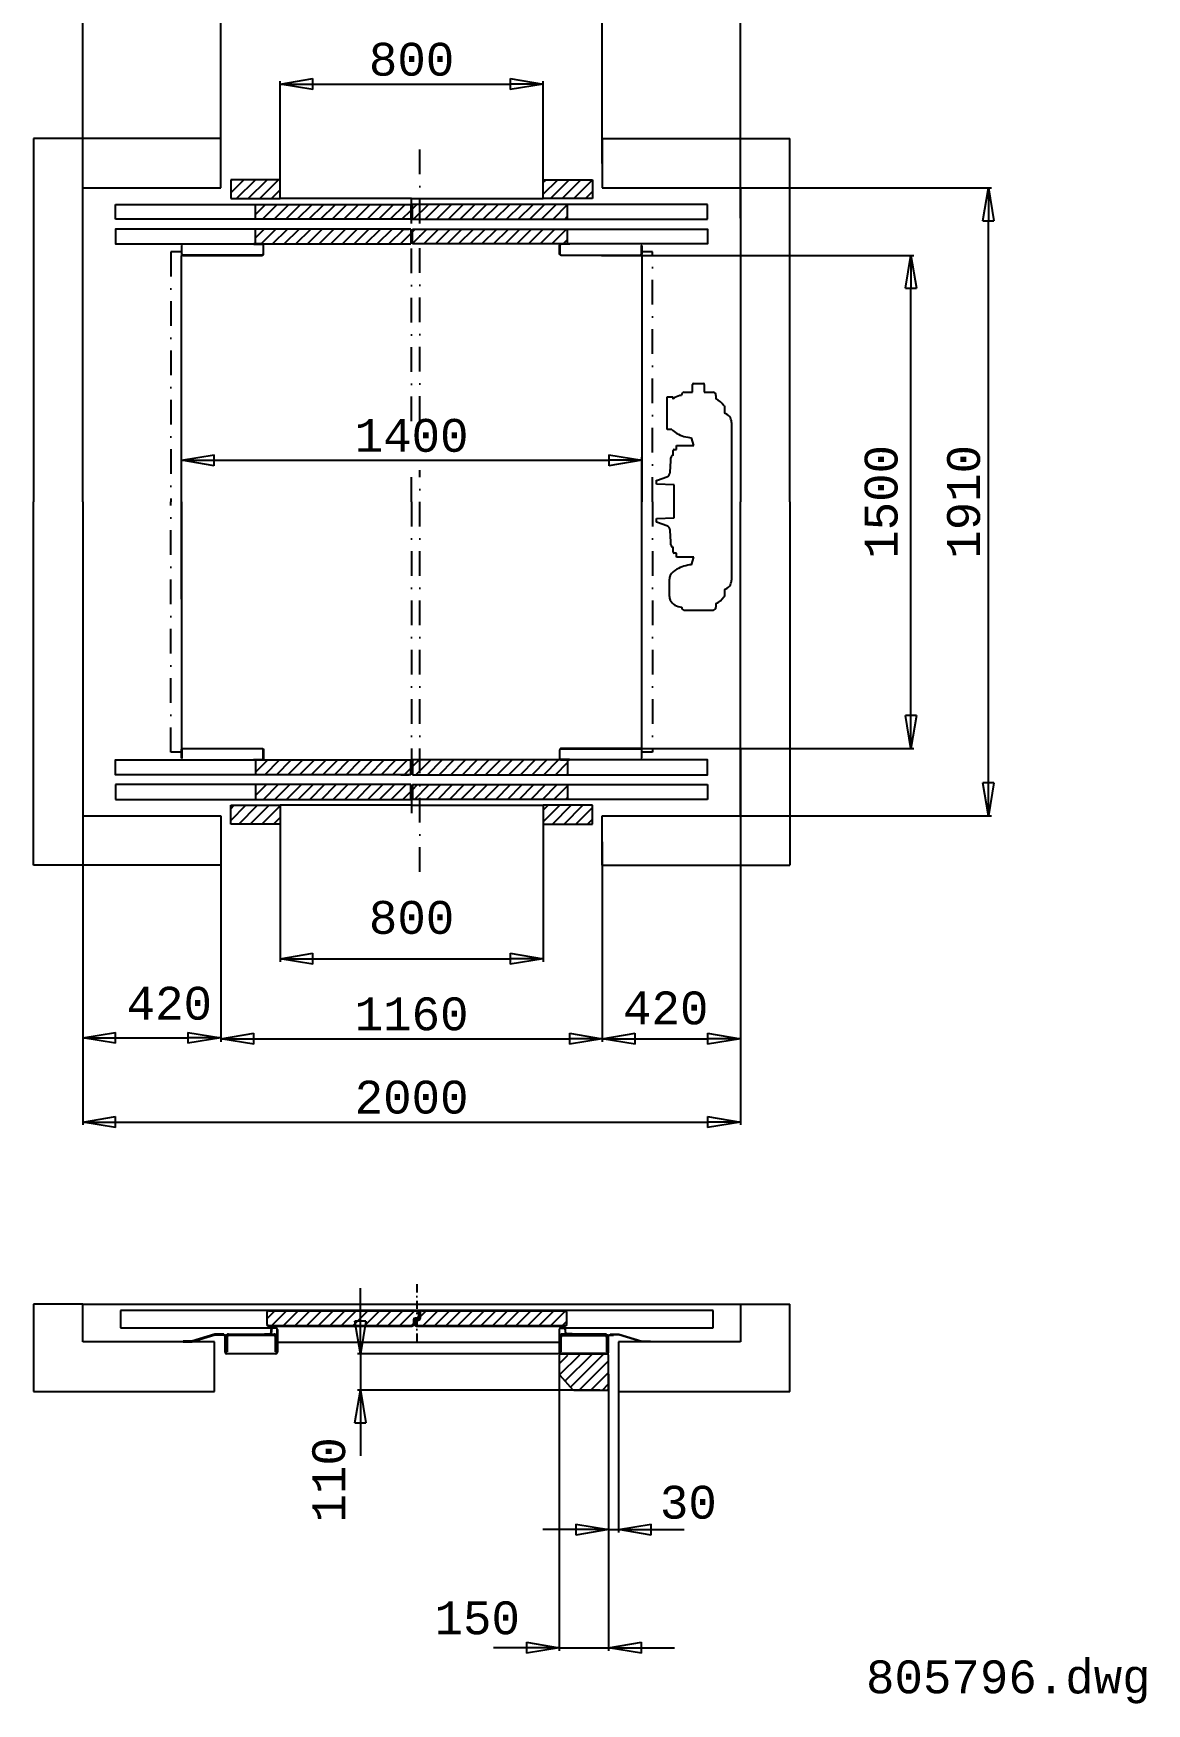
# Model space of a CAD drawing. Extents: x 29716 to 54257, y -8238 to 9896.
# Drawn here: x 33984 to 37369, y -7913 to -2832 of the extents above; entities that cross this region are included whole.
import ezdxf

# ---------------------------------------------------------------- set-up
doc = ezdxf.new("R2010")
doc.units = 0
doc.header["$LTSCALE"] = 50
doc.header["$MEASUREMENT"] = 0
doc.linetypes.add('DASHDOT', pattern=[1, 0.5, -0.25, 0, -0.25])
doc.layers.get('0').update_dxf_attribs({"linetype": 'CONTINUOUS'})
doc.layers.get('Defpoints').update_dxf_attribs({"linetype": 'CONTINUOUS'})
for name, color, linetype in [('CONT_35', 250, 'CONTINUOUS'), ('CONT_70', 5, 'CONTINUOUS'), ('DASHD_35', 40, 'DASHDOT'), ('DIM', 7, 'CONTINUOUS'), ('HATCH_35', 6, 'CONTINUOUS'), ('TEXT_50', 7, 'CONTINUOUS')]:
    doc.layers.add(name, color=color, linetype=linetype)
doc.styles.get("Standard").update_dxf_attribs({"font": 'monotxt'})
doc.dimstyles.get("Standard").update_dxf_attribs({"dimscale": 50, "dimtxt": 2, "dimasz": 2, "dimexe": 0.18, "dimexo": 0, "dimgap": 0.5, "dimtad": 1, "dimdec": 0, "dimrnd": 1, "dimzin": 0, "dimdsep": 46, "dimtxsty": 'Standard', "dimblk": 'CLOSED', "dimcen": 0.09, "dimadec": 0, "dimazin": 0, "dimtfac": 1, "dimtdec": 0, "dimtmove": 2, "dimatfit": 0, "dimldrblk": 'CLOSED', "dimfxl": 1, "dimtolj": 1, "dimtzin": 0, "dimarcsym": 0})
pattern_1 = [(45, (27349.603, -85115.429), (-17.6776695, 17.6776695), [])]

# ---------------------------------------------------------------- blocks, each defined once
blk = doc.blocks.new('_Closed')
at = {"color": 0, "linetype": 'Continuous', "lineweight": -2}
for p, q in [((-1, 0.167), (0, 0)), ((-1, 0.167), (-1, -0.167)), ((0, 0), (-1, -0.167)), ((0, 0), (-1, 0))]:
    blk.add_line(p, q, dxfattribs=at)
blk = doc.blocks.new('*D178')
at = {"layer": 'Defpoints', "color": 0, "transparency": 16777216}
for p in [(35582.7, -6892.8), (35732.7, -6911.9), (35732.7, -7743.3)]:
    blk.add_point(p, dxfattribs=at)
at = {"layer": 'DIM', "color": 0, "lineweight": -2, "transparency": 16777216}
for p, q in [((35582.7, -6892.8), (35582.7, -7752.3)), ((35732.7, -6911.9), (35732.7, -7752.3)), ((35482.7, -7743.3), (35382.7, -7743.3)), ((35582.7, -7743.3), (35732.7, -7743.3)), ((35832.7, -7743.3), (35932.7, -7743.3))]:
    blk.add_line(p, q, dxfattribs=at)
at = {"layer": 'DIM', "color": 0, "lineweight": -2, "transparency": 16777216, "xscale": 100, "yscale": 100, "zscale": 100}
blk.add_blockref('_Closed', (35582.7, -7743.3), dxfattribs=at)
at = {"layer": 'DIM', "color": 0, "lineweight": -2, "transparency": 16777216, "xscale": 100, "yscale": 100, "zscale": 100, "rotation": 180}
blk.add_blockref('_Closed', (35732.7, -7743.3), dxfattribs=at)
at = {"layer": 'DIM', "color": 0, "transparency": 16777216, "insert": (35333.3, -7653.1), "char_height": 100, "attachment_point": 5}
blk.add_mtext('\\A1;150', dxfattribs=at)
blk = doc.blocks.new('*D187')
at = {"layer": 'Defpoints', "color": 0, "transparency": 16777216}
for p in [(35664.5, -6849.6), (34978.1, -6959.6), (35705.7, -6959.6)]:
    blk.add_point(p, dxfattribs=at)
at = {"layer": 'DIM', "color": 0, "lineweight": -2, "transparency": 16777216}
for p, q in [((34978.1, -6749.6), (34978.1, -6649.6)), ((35664.5, -6849.6), (34969.1, -6849.6)), ((34978.1, -6849.6), (34978.1, -6959.6)), ((35705.7, -6959.6), (34969.1, -6959.6)), ((34978.1, -7059.6), (34978.1, -7159.6))]:
    blk.add_line(p, q, dxfattribs=at)
at = {"layer": 'DIM', "color": 0, "lineweight": -2, "transparency": 16777216, "xscale": 100, "yscale": 100, "zscale": 100}
for p, rotation in [((34978.1, -6849.6), 270), ((34978.1, -6959.6), 90)]:
    blk.add_blockref('_Closed', p, dxfattribs=dict(at, rotation=rotation))
at = {"layer": 'DIM', "color": 0, "transparency": 16777216, "insert": (34882.4, -7232.6), "char_height": 100, "attachment_point": 5, "rotation": 90}
blk.add_mtext('\\A1;110', dxfattribs=at)
blk = doc.blocks.new('*D179')
at = {"layer": 'Defpoints', "color": 0, "transparency": 16777216}
for p in [(35833.6, -4130.8), (34433.6, -4552.9), (35833.6, -4526.8)]:
    blk.add_point(p, dxfattribs=at)
at = {"layer": 'DIM', "color": 0, "lineweight": -2, "transparency": 16777216}
for p, q in [((34433.6, -4552.9), (34433.6, -4121.8)), ((34533.6, -4130.8), (35733.6, -4130.8)), ((35833.6, -4526.8), (35833.6, -4121.8))]:
    blk.add_line(p, q, dxfattribs=at)
at = {"layer": 'DIM', "color": 0, "lineweight": -2, "transparency": 16777216, "xscale": 100, "yscale": 100, "zscale": 100, "rotation": 180}
blk.add_blockref('_Closed', (34433.6, -4130.8), dxfattribs=at)
at = {"layer": 'DIM', "color": 0, "lineweight": -2, "transparency": 16777216, "xscale": 100, "yscale": 100, "zscale": 100}
blk.add_blockref('_Closed', (35833.6, -4130.8), dxfattribs=at)
at = {"layer": 'DIM', "color": 0, "transparency": 16777216, "insert": (35133.6, -4055.8), "char_height": 100, "attachment_point": 5}
blk.add_mtext('\\A1;1400', dxfattribs=at)
blk = doc.blocks.new('*D180')
at = {"layer": 'Defpoints', "color": 0, "transparency": 16777216}
for p in [(34133.6, -4944), (36133.6, -5010), (36133.6, -6144)]:
    blk.add_point(p, dxfattribs=at)
at = {"layer": 'DIM', "color": 0, "lineweight": -2, "transparency": 16777216}
for p, q in [((34133.6, -4944), (34133.6, -6153)), ((36133.6, -5010), (36133.6, -6153)), ((34233.6, -6144), (36033.6, -6144))]:
    blk.add_line(p, q, dxfattribs=at)
at = {"layer": 'DIM', "color": 0, "lineweight": -2, "transparency": 16777216, "xscale": 100, "yscale": 100, "zscale": 100, "rotation": 180}
blk.add_blockref('_Closed', (34133.6, -6144), dxfattribs=at)
at = {"layer": 'DIM', "color": 0, "lineweight": -2, "transparency": 16777216, "xscale": 100, "yscale": 100, "zscale": 100}
blk.add_blockref('_Closed', (36133.6, -6144), dxfattribs=at)
at = {"layer": 'DIM', "color": 0, "transparency": 16777216, "insert": (35133.6, -6069), "char_height": 100, "attachment_point": 5}
blk.add_mtext('\\A1;2000', dxfattribs=at)
blk = doc.blocks.new('*D181')
at = {"layer": 'Defpoints', "color": 0, "transparency": 16777216}
for p in [(34553.6, -5301.2), (35713.6, -5291.2), (35713.6, -5890.6)]:
    blk.add_point(p, dxfattribs=at)
at = {"layer": 'DIM', "color": 0, "lineweight": -2, "transparency": 16777216}
for p, q in [((34553.6, -5301.2), (34553.6, -5899.6)), ((35713.6, -5291.2), (35713.6, -5899.6)), ((34653.6, -5890.6), (35613.6, -5890.6))]:
    blk.add_line(p, q, dxfattribs=at)
at = {"layer": 'DIM', "color": 0, "lineweight": -2, "transparency": 16777216, "xscale": 100, "yscale": 100, "zscale": 100, "rotation": 180}
blk.add_blockref('_Closed', (34553.6, -5890.6), dxfattribs=at)
at = {"layer": 'DIM', "color": 0, "lineweight": -2, "transparency": 16777216, "xscale": 100, "yscale": 100, "zscale": 100}
blk.add_blockref('_Closed', (35713.6, -5890.6), dxfattribs=at)
at = {"layer": 'DIM', "color": 0, "transparency": 16777216, "insert": (35133.6, -5815.6), "char_height": 100, "attachment_point": 5}
blk.add_mtext('\\A1;1160', dxfattribs=at)
blk = doc.blocks.new('*D182')
at = {"layer": 'Defpoints', "color": 0, "transparency": 16777216}
for p in [(34733.6, -5215.4), (35533.6, -5224.1), (35533.6, -5647.3)]:
    blk.add_point(p, dxfattribs=at)
at = {"layer": 'DIM', "color": 0, "lineweight": -2, "transparency": 16777216}
for p, q in [((34733.6, -5215.4), (34733.6, -5656.3)), ((35533.6, -5224.1), (35533.6, -5656.3)), ((34833.6, -5647.3), (35433.6, -5647.3))]:
    blk.add_line(p, q, dxfattribs=at)
at = {"layer": 'DIM', "color": 0, "lineweight": -2, "transparency": 16777216, "xscale": 100, "yscale": 100, "zscale": 100, "rotation": 180}
blk.add_blockref('_Closed', (34733.6, -5647.3), dxfattribs=at)
at = {"layer": 'DIM', "color": 0, "lineweight": -2, "transparency": 16777216, "xscale": 100, "yscale": 100, "zscale": 100}
blk.add_blockref('_Closed', (35533.6, -5647.3), dxfattribs=at)
at = {"layer": 'DIM', "color": 0, "transparency": 16777216, "insert": (35133.6, -5522.3), "char_height": 100, "attachment_point": 5}
blk.add_mtext('\\A1;800', dxfattribs=at)
blk = doc.blocks.new('*D183')
at = {"layer": 'Defpoints', "color": 0, "transparency": 16777216}
for p in [(36133.6, -2505), (36133.6, -3389.4), (34133.6, -3464.1)]:
    blk.add_point(p, dxfattribs=at)
at = {"layer": 'DIM', "color": 0, "lineweight": -2, "transparency": 16777216}
for p, q in [((34133.6, -3464.1), (34133.6, -2496)), ((34233.6, -2505), (36033.6, -2505)), ((36133.6, -3389.4), (36133.6, -2496))]:
    blk.add_line(p, q, dxfattribs=at)
at = {"layer": 'DIM', "color": 0, "lineweight": -2, "transparency": 16777216, "xscale": 100, "yscale": 100, "zscale": 100, "rotation": 180}
blk.add_blockref('_Closed', (34133.6, -2505), dxfattribs=at)
at = {"layer": 'DIM', "color": 0, "lineweight": -2, "transparency": 16777216, "xscale": 100, "yscale": 100, "zscale": 100}
blk.add_blockref('_Closed', (36133.6, -2505), dxfattribs=at)
at = {"layer": 'DIM', "color": 0, "transparency": 16777216, "insert": (35133.6, -2430), "char_height": 100, "attachment_point": 5}
blk.add_mtext('\\A1;2000', dxfattribs=at)
blk = doc.blocks.new('*D184')
at = {"layer": 'Defpoints', "color": 0, "transparency": 16777216}
for p in [(35713.6, -2743.2), (34553.6, -3219.9), (35713.6, -3218)]:
    blk.add_point(p, dxfattribs=at)
at = {"layer": 'DIM', "color": 0, "lineweight": -2, "transparency": 16777216}
for p, q in [((34553.6, -3219.9), (34553.6, -2734.2)), ((34653.6, -2743.2), (35613.6, -2743.2)), ((35713.6, -3218), (35713.6, -2734.2))]:
    blk.add_line(p, q, dxfattribs=at)
at = {"layer": 'DIM', "color": 0, "lineweight": -2, "transparency": 16777216, "xscale": 100, "yscale": 100, "zscale": 100, "rotation": 180}
blk.add_blockref('_Closed', (34553.6, -2743.2), dxfattribs=at)
at = {"layer": 'DIM', "color": 0, "lineweight": -2, "transparency": 16777216, "xscale": 100, "yscale": 100, "zscale": 100}
blk.add_blockref('_Closed', (35713.6, -2743.2), dxfattribs=at)
at = {"layer": 'DIM', "color": 0, "transparency": 16777216, "insert": (35133.6, -2668.2), "char_height": 100, "attachment_point": 5}
blk.add_mtext('\\A1;1160', dxfattribs=at)
blk = doc.blocks.new('*D185')
at = {"layer": 'Defpoints', "color": 0, "transparency": 16777216}
for p in [(35533.6, -2986.5), (34733.6, -3299.9), (35533.6, -3303.8)]:
    blk.add_point(p, dxfattribs=at)
at = {"layer": 'DIM', "color": 0, "lineweight": -2, "transparency": 16777216}
for p, q in [((34733.6, -3299.9), (34733.6, -2977.5)), ((34833.6, -2986.5), (35433.6, -2986.5)), ((35533.6, -3303.8), (35533.6, -2977.5))]:
    blk.add_line(p, q, dxfattribs=at)
at = {"layer": 'DIM', "color": 0, "lineweight": -2, "transparency": 16777216, "xscale": 100, "yscale": 100, "zscale": 100, "rotation": 180}
blk.add_blockref('_Closed', (34733.6, -2986.5), dxfattribs=at)
at = {"layer": 'DIM', "color": 0, "lineweight": -2, "transparency": 16777216, "xscale": 100, "yscale": 100, "zscale": 100}
blk.add_blockref('_Closed', (35533.6, -2986.5), dxfattribs=at)
at = {"layer": 'DIM', "color": 0, "transparency": 16777216, "insert": (35133.6, -2911.5), "char_height": 100, "attachment_point": 5}
blk.add_mtext('\\A1;800', dxfattribs=at)
blk = doc.blocks.new('*D172')
at = {"layer": 'Defpoints', "color": 0, "transparency": 16777216}
for p in [(34553.6, -2743.2), (34553.6, -3187.6), (34133.6, -3450.4)]:
    blk.add_point(p, dxfattribs=at)
at = {"layer": 'DIM', "color": 0, "lineweight": -2, "transparency": 16777216}
for p, q in [((34133.6, -3450.4), (34133.6, -2734.2)), ((34233.6, -2743.2), (34453.6, -2743.2)), ((34553.6, -3187.6), (34553.6, -2734.2))]:
    blk.add_line(p, q, dxfattribs=at)
at = {"layer": 'DIM', "color": 0, "lineweight": -2, "transparency": 16777216, "xscale": 100, "yscale": 100, "zscale": 100, "rotation": 180}
blk.add_blockref('_Closed', (34133.6, -2743.2), dxfattribs=at)
at = {"layer": 'DIM', "color": 0, "lineweight": -2, "transparency": 16777216, "xscale": 100, "yscale": 100, "zscale": 100}
blk.add_blockref('_Closed', (34553.6, -2743.2), dxfattribs=at)
at = {"layer": 'DIM', "color": 0, "transparency": 16777216, "insert": (34385, -2646.3), "char_height": 100, "attachment_point": 5}
blk.add_mtext('\\A1;420', dxfattribs=at)
blk = doc.blocks.new('*D173')
at = {"layer": 'Defpoints', "color": 0, "transparency": 16777216}
for p in [(34133.6, -5013.7), (34553.6, -5313.6), (34553.6, -5887.9)]:
    blk.add_point(p, dxfattribs=at)
at = {"layer": 'DIM', "color": 0, "lineweight": -2, "transparency": 16777216}
for p, q in [((34133.6, -5013.7), (34133.6, -5896.9)), ((34553.6, -5313.6), (34553.6, -5896.9)), ((34233.6, -5887.9), (34453.6, -5887.9))]:
    blk.add_line(p, q, dxfattribs=at)
at = {"layer": 'DIM', "color": 0, "lineweight": -2, "transparency": 16777216, "xscale": 100, "yscale": 100, "zscale": 100, "rotation": 180}
blk.add_blockref('_Closed', (34133.6, -5887.9), dxfattribs=at)
at = {"layer": 'DIM', "color": 0, "lineweight": -2, "transparency": 16777216, "xscale": 100, "yscale": 100, "zscale": 100}
blk.add_blockref('_Closed', (34553.6, -5887.9), dxfattribs=at)
at = {"layer": 'DIM', "color": 0, "transparency": 16777216, "insert": (34396.9, -5783.4), "char_height": 100, "attachment_point": 5}
blk.add_mtext('\\A1;420', dxfattribs=at)
blk = doc.blocks.new('*D174')
at = {"layer": 'Defpoints', "color": 0, "transparency": 16777216}
for p in [(35732.7, -6911.5), (35762.5, -6921), (35762.5, -7383.8)]:
    blk.add_point(p, dxfattribs=at)
at = {"layer": 'DIM', "color": 0, "lineweight": -2, "transparency": 16777216}
for p, q in [((35732.7, -6911.5), (35732.7, -7392.8)), ((35762.5, -6921), (35762.5, -7392.8)), ((35632.7, -7383.8), (35532.7, -7383.8)), ((35732.7, -7383.8), (35762.5, -7383.8)), ((35862.5, -7383.8), (35962.5, -7383.8))]:
    blk.add_line(p, q, dxfattribs=at)
at = {"layer": 'DIM', "color": 0, "lineweight": -2, "transparency": 16777216, "xscale": 100, "yscale": 100, "zscale": 100}
blk.add_blockref('_Closed', (35732.7, -7383.8), dxfattribs=at)
at = {"layer": 'DIM', "color": 0, "lineweight": -2, "transparency": 16777216, "xscale": 100, "yscale": 100, "zscale": 100, "rotation": 180}
blk.add_blockref('_Closed', (35762.5, -7383.8), dxfattribs=at)
at = {"layer": 'DIM', "color": 0, "transparency": 16777216, "insert": (35975.2, -7301.4), "char_height": 100, "attachment_point": 5}
blk.add_mtext('\\A1;30', dxfattribs=at)
blk = doc.blocks.new('*D175')
at = {"layer": 'Defpoints', "color": 0, "transparency": 16777216}
for p in [(36048.5, -3302.4), (36887.9, -3302.4), (36013.8, -5212.4)]:
    blk.add_point(p, dxfattribs=at)
at = {"layer": 'DIM', "color": 0, "lineweight": -2, "transparency": 16777216}
for p, q in [((36048.5, -3302.4), (36896.9, -3302.4)), ((36887.9, -5112.4), (36887.9, -3402.4)), ((36013.8, -5212.4), (36896.9, -5212.4))]:
    blk.add_line(p, q, dxfattribs=at)
at = {"layer": 'DIM', "color": 0, "lineweight": -2, "transparency": 16777216, "xscale": 100, "yscale": 100, "zscale": 100}
for p, rotation in [((36887.9, -3302.4), 90), ((36887.9, -5212.4), 270)]:
    blk.add_blockref('_Closed', p, dxfattribs=dict(at, rotation=rotation))
at = {"layer": 'DIM', "color": 0, "transparency": 16777216, "insert": (36812.9, -4257.4), "char_height": 100, "attachment_point": 5, "rotation": 90}
blk.add_mtext('\\A1;1910', dxfattribs=at)
blk = doc.blocks.new('*D176')
at = {"layer": 'Defpoints', "color": 0, "transparency": 16777216}
for p in [(35710.6, -3507.4), (36652.1, -3507.4), (35734.1, -5007.4)]:
    blk.add_point(p, dxfattribs=at)
at = {"layer": 'DIM', "color": 0, "lineweight": -2, "transparency": 16777216}
for p, q in [((35710.6, -3507.4), (36661.1, -3507.4)), ((36652.1, -4907.4), (36652.1, -3607.4)), ((35734.1, -5007.4), (36661.1, -5007.4))]:
    blk.add_line(p, q, dxfattribs=at)
at = {"layer": 'DIM', "color": 0, "lineweight": -2, "transparency": 16777216, "xscale": 100, "yscale": 100, "zscale": 100}
for p, rotation in [((36652.1, -3507.4), 90), ((36652.1, -5007.4), 270)]:
    blk.add_blockref('_Closed', p, dxfattribs=dict(at, rotation=rotation))
at = {"layer": 'DIM', "color": 0, "transparency": 16777216, "insert": (36562.1, -4257.4), "char_height": 100, "attachment_point": 5, "rotation": 90}
blk.add_mtext('\\A1;1500', dxfattribs=at)
blk = doc.blocks.new('*D177')
at = {"layer": 'Defpoints', "color": 0, "transparency": 16777216}
for p in [(36133.6, -5073.4), (35713.6, -5326.3), (36133.6, -5890.9)]:
    blk.add_point(p, dxfattribs=at)
at = {"layer": 'DIM', "color": 0, "lineweight": -2, "transparency": 16777216}
for p, q in [((36133.6, -5073.4), (36133.6, -5899.9)), ((35713.6, -5326.3), (35713.6, -5899.9)), ((35813.6, -5890.9), (36033.6, -5890.9))]:
    blk.add_line(p, q, dxfattribs=at)
at = {"layer": 'DIM', "color": 0, "lineweight": -2, "transparency": 16777216, "xscale": 100, "yscale": 100, "zscale": 100, "rotation": 180}
blk.add_blockref('_Closed', (35713.6, -5890.9), dxfattribs=at)
at = {"layer": 'DIM', "color": 0, "lineweight": -2, "transparency": 16777216, "xscale": 100, "yscale": 100, "zscale": 100}
blk.add_blockref('_Closed', (36133.6, -5890.9), dxfattribs=at)
at = {"layer": 'DIM', "color": 0, "transparency": 16777216, "insert": (35906.4, -5797.6), "char_height": 100, "attachment_point": 5}
blk.add_mtext('\\A1;420', dxfattribs=at)
blk = doc.blocks.new('*D186')
at = {"layer": 'Defpoints', "color": 0, "transparency": 16777216}
for p in [(36133.6, -2740.3), (35713.6, -3227.8), (36133.6, -3394.3)]:
    blk.add_point(p, dxfattribs=at)
at = {"layer": 'DIM', "color": 0, "lineweight": -2, "transparency": 16777216}
for p, q in [((35713.6, -3227.8), (35713.6, -2731.3)), ((35813.6, -2740.3), (36033.6, -2740.3)), ((36133.6, -3394.3), (36133.6, -2731.3))]:
    blk.add_line(p, q, dxfattribs=at)
at = {"layer": 'DIM', "color": 0, "lineweight": -2, "transparency": 16777216, "xscale": 100, "yscale": 100, "zscale": 100, "rotation": 180}
blk.add_blockref('_Closed', (35713.6, -2740.3), dxfattribs=at)
at = {"layer": 'DIM', "color": 0, "lineweight": -2, "transparency": 16777216, "xscale": 100, "yscale": 100, "zscale": 100}
blk.add_blockref('_Closed', (36133.6, -2740.3), dxfattribs=at)
at = {"layer": 'DIM', "color": 0, "transparency": 16777216, "insert": (35906, -2657.5), "char_height": 100, "attachment_point": 5}
blk.add_mtext('\\A1;420', dxfattribs=at)

msp = doc.modelspace()

# ---------------------------------------------------------------- hatches: boundary and pattern name
at = {"layer": 'HATCH_35'}
h = msp.add_hatch(dxfattribs=at)
h.set_pattern_fill('ANSI31', color=256, scale=200, style=0)
h.set_pattern_definition(pattern_1)
h.paths.add_polyline_path([(34733.6, -3277.4), (34583.6, -3277.4), (34583.6, -3334.4), (34733.6, -3334.4)])
h.paths.add_polyline_path([(35131.1, -3352.4), (34659.1, -3352.4), (34659.1, -3397.4), (35131.1, -3397.4)])
h.paths.add_polyline_path([(35131.1, -3427.4), (34659.1, -3427.4), (34659.1, -3472.4), (34678.6, -3472.4), (35131.1, -3472.4)])
h = msp.add_hatch(dxfattribs=at)
h.set_pattern_fill('ANSI31', color=256, scale=200, style=0)
h.set_pattern_definition(pattern_1)
h.paths.add_polyline_path([(35136.1, -3397.4), (35158.6, -3397.4), (35158.6, -3352.4), (35136.1, -3352.4)])
h.paths.add_polyline_path([(35158.6, -3427.4), (35136.1, -3427.4), (35136.1, -3472.4), (35158.6, -3472.4)])
h.paths.add_polyline_path([(35158.6, -3427.4), (35158.6, -3472.4), (35608.1, -3472.4), (35608.1, -3427.4)])
h.paths.add_polyline_path([(35608.1, -3397.4), (35608.1, -3352.4), (35158.6, -3352.4), (35158.6, -3397.4)])
h.paths.add_polyline_path([(35683.6, -3334.4), (35683.6, -3277.4), (35533.6, -3277.4), (35533.6, -3334.4)])
h = msp.add_hatch(dxfattribs=at)
h.set_pattern_fill('ANSI31', color=256, scale=200, style=0)
h.set_pattern_definition(pattern_1)
h.paths.add_polyline_path([(34733.6, -5237.4), (34733.6, -5180.4), (34583.6, -5180.4), (34583.6, -5237.4)])
h.paths.add_polyline_path([(35131.1, -5162.4), (35131.1, -5117.4), (34659.1, -5117.4), (34659.1, -5162.4)])
h.paths.add_polyline_path([(35131.1, -5087.4), (35131.1, -5042.4), (34659.1, -5042.4), (34659.1, -5087.4)])
h = msp.add_hatch(dxfattribs=at)
h.set_pattern_fill('ANSI31', color=256, scale=200, style=0)
h.set_pattern_definition(pattern_1)
h.paths.add_polyline_path([(35158.6, -5042.4), (35136.1, -5042.4), (35136.1, -5087.4), (35158.6, -5087.4)])
h.paths.add_polyline_path([(35158.6, -5042.4), (35158.6, -5087.4), (35608.1, -5087.4), (35608.1, -5042.4), (35588.6, -5042.4)])
h.paths.add_polyline_path([(35158.6, -5117.4), (35136.1, -5117.4), (35136.1, -5162.4), (35158.6, -5162.4)])
h.paths.add_polyline_path([(35158.6, -5117.4), (35158.6, -5162.4), (35608.1, -5162.4), (35608.1, -5117.4)])
h.paths.add_polyline_path([(35533.6, -5180.4), (35533.6, -5237.4), (35683.6, -5237.4), (35683.6, -5180.4)])
h = msp.add_hatch(dxfattribs=at)
h.set_pattern_fill('ANSI31', color=256, scale=200, style=0)
h.set_pattern_definition(pattern_1)
edge = h.paths.add_edge_path()
edge.add_line((35134.7, -6763.7), (34699, -6763.7))
edge.add_arc((34699, -6759.5), 4.24, 180, 270, ccw=False)
edge.add_line((34694.7, -6759.5), (34694.7, -6722.4))
edge.add_arc((34699, -6722.4), 4.24, 90, 180, ccw=False)
edge.add_line((34699, -6718.1), (35150.6, -6718.1))
edge.add_arc((35150.6, -6722.4), 4.24, 0, 90, ccw=False)
edge.add_line((35154.9, -6722.4), (35154.9, -6736.1))
edge.add_arc((35150.6, -6736.1), 4.24, -90, 0, ccw=False)
edge.add_line((35150.6, -6740.4), (35144.3, -6740.4))
edge.add_arc((35144.3, -6745.7), 5.3, 90, 180)
edge.add_line((35139, -6745.7), (35139, -6759.5))
edge.add_arc((35134.7, -6759.5), 4.24, -90, 0, ccw=False)
h = msp.add_hatch(dxfattribs=at)
h.set_pattern_fill('ANSI31', color=256, scale=200, style=0)
h.set_pattern_definition(pattern_1)
edge = h.paths.add_edge_path()
edge.add_line((35600.2, -6763.7), (35148.5, -6763.7))
edge.add_arc((35148.5, -6759.5), 4.24, 180, 270, ccw=False)
edge.add_line((35144.3, -6759.5), (35144.3, -6751))
edge.add_arc((35148.5, -6751), 4.24, 90, 180, ccw=False)
edge.add_line((35148.5, -6746.7), (35154.5, -6746.7))
edge.add_arc((35154.5, -6741), 5.73, 270, 360)
edge.add_line((35160.2, -6741), (35160.2, -6722.4))
edge.add_arc((35164.4, -6722.4), 4.24, 90, 180, ccw=False)
edge.add_line((35164.4, -6718.1), (35600.2, -6718.1))
edge.add_arc((35600.2, -6722.4), 4.24, 0, 90, ccw=False)
edge.add_line((35604.4, -6722.4), (35604.4, -6759.5))
edge.add_arc((35600.2, -6759.5), 4.24, -90, 0, ccw=False)
h = msp.add_hatch(dxfattribs=at)
h.set_pattern_fill('ANSI31', color=256, scale=200, style=0)
h.set_pattern_definition(pattern_1)
edge = h.paths.add_edge_path()
edge.add_arc((35586.9, -6911.5), 4.24, 180, 225)
edge.add_line((35583.9, -6914.5), (35623.9, -6958.4))
edge.add_line((35626.9, -6959.6), (35728.5, -6959.6))
edge.add_arc((35728.5, -6955.4), 4.24, 270, 360)
edge.add_line((35732.7, -6955.4), (35732.7, -6853.8))
edge.add_arc((35728.5, -6853.8), 4.24, 0, 90)
edge.add_line((35588, -6849.6), (35728.5, -6849.6))
edge.add_line((35582.7, -6853.8), (35582.7, -6911.5))
edge.add_arc((35586.9, -6853.8), 4.24, 90, 180)
h.paths.add_polyline_path([(34807.4, -7390.9), (34807.4, -7074.3), (34957.4, -7074.3), (34957.4, -7390.9)], flags=9)

# ---------------------------------------------------------------- linework, layer by layer
at = {"layer": 'CONT_35', "ltscale": 3}
for p, q in [((34733.6, -3277.4), (34583.6, -3277.4)), ((34583.6, -3277.4), (34583.6, -3334.4)), ((34733.6, -3334.4), (34733.6, -3277.4)), ((35533.6, -3277.4), (35683.6, -3277.4)), ((35533.6, -3334.4), (35533.6, -3277.4)), ((35683.6, -3277.4), (35683.6, -3334.4)), ((34233.6, -3397.4), (34233.6, -3352.4)), ((34583.6, -3334.4), (34733.6, -3334.4)), ((34659.1, -3397.4), (34659.1, -3352.4)), ((35133.6, -3334.4), (34733.6, -3334.4)), ((35131.1, -3352.4), (35131.1, -3397.4)), ((35133.6, -3334.4), (35533.6, -3334.4)), ((35136.1, -3397.4), (35136.1, -3352.4)), ((35683.6, -3334.4), (35533.6, -3334.4)), ((35608.1, -3397.4), (35608.1, -3352.4)), ((36033.6, -3397.4), (36033.6, -3352.4)), ((34659.1, -3472.4), (34659.1, -3427.4)), ((35101.1, -3427.4), (35126.1, -3427.4)), ((35131.1, -3427.4), (35131.1, -3472.4)), ((35136.1, -3472.4), (35136.1, -3427.4)), ((35608.1, -3472.4), (35608.1, -3427.4)), ((34433.6, -4257.4), (34433.6, -3507.4)), ((35833.6, -3507.4), (35833.6, -4257.4)), ((35988.1, -3923.8), (35988.1, -3900.3)), ((35991.1, -3897.3), (36020.8, -3897.3)), ((36023.8, -3900.3), (36023.8, -3923.8)), ((35910.4, -4036.9), (35910.4, -3937.4)), ((35910.4, -3937.4), (35927.9, -3937.4)), ((35927.9, -3937.4), (35927.9, -3945.1)), ((35934, -3939.9), (35934, -3939.8)), ((35954.6, -3933.4), (35954.6, -3933.4)), ((35962.9, -3923.8), (35988.1, -3923.8)), ((36023.8, -3923.8), (36050.6, -3923.8)), ((36050.6, -3923.8), (36050.6, -3923.8)), ((36058.9, -3933.4), (36058.9, -3944.4)), ((36082.8, -3965.1), (36084.7, -3965.6)), ((36084.7, -3965.6), (36084.7, -3987.4)), ((35925.1, -4036.9), (35910.4, -4036.9)), ((35992, -4085.7), (35985.1, -4062.6)), ((36106.4, -4015.8), (36106.4, -4495.5)), ((35928.8, -4115.8), (35928.8, -4101.1)), ((35931.8, -4098.1), (35938.8, -4098.1)), ((35938.8, -4085.7), (35992, -4085.7)), ((35938.8, -4098.1), (35938.8, -4085.7)), ((35919.8, -4166.9), (35922.3, -4132.6)), ((35922.3, -4132.6), (35922.3, -4123.6)), ((35878.8, -4191.6), (35881.8, -4191.5)), ((35878.8, -4203.6), (35878.8, -4191.6)), ((35932.3, -4205.2), (35878.8, -4203.6)), ((35881.8, -4191.5), (35909.7, -4181.2)), ((35932.3, -4306.1), (35932.3, -4205.2)), ((34433.6, -4257.4), (34433.6, -5007.4)), ((35833.6, -5007.4), (35833.6, -4257.4)), ((35878.8, -4307.6), (35932.3, -4306.1)), ((35878.8, -4319.6), (35878.8, -4307.6)), ((35881.8, -4319.7), (35878.8, -4319.6)), ((35909.7, -4330.1), (35881.8, -4319.7)), ((35922.3, -4378.6), (35919.8, -4344.4)), ((35922.3, -4387.6), (35922.3, -4378.6)), ((35928.8, -4410.2), (35928.8, -4395.5)), ((35938.8, -4413.2), (35931.8, -4413.2)), ((35938.8, -4425.6), (35938.8, -4413.2)), ((35992, -4425.6), (35938.8, -4425.6)), ((35985.1, -4448.6), (35992, -4425.6)), ((35917.4, -4544.9), (35917.4, -4492.6)), ((36058.9, -4566.8), (36058.9, -4577.8)), ((36084.7, -4545.6), (36082.8, -4546.1)), ((36084.7, -4523.9), (36084.7, -4545.6)), ((36050.6, -4587.4), (35962.9, -4587.4)), ((34659.1, -5042.4), (34659.1, -5087.4)), ((35131.1, -5087.4), (35131.1, -5042.4)), ((35136.1, -5042.4), (35136.1, -5087.4)), ((35608.1, -5042.4), (35608.1, -5087.4)), ((34233.6, -5117.4), (34233.6, -5162.4)), ((34659.1, -5117.4), (34659.1, -5162.4)), ((35101.1, -5087.4), (35126.1, -5087.4)), ((35131.1, -5162.4), (35131.1, -5117.4)), ((35136.1, -5117.4), (35136.1, -5162.4)), ((35608.1, -5117.4), (35608.1, -5162.4)), ((36033.6, -5117.4), (36033.6, -5162.4)), ((34583.6, -5180.4), (34733.6, -5180.4)), ((34583.6, -5237.4), (34583.6, -5180.4)), ((35133.6, -5180.4), (34733.6, -5180.4)), ((34733.6, -5180.4), (34733.6, -5237.4)), ((35133.6, -5180.4), (35533.6, -5180.4)), ((35683.6, -5180.4), (35533.6, -5180.4)), ((35533.6, -5180.4), (35533.6, -5237.4)), ((35683.6, -5237.4), (35683.6, -5180.4)), ((34733.6, -5237.4), (34583.6, -5237.4)), ((35533.6, -5237.4), (35683.6, -5237.4))]:
    msp.add_line(p, q, dxfattribs=at)
at = {"layer": 'CONT_35'}
for p, q in [((34133.6, -6698), (36133.6, -6698)), ((36050.8, -6717.1), (34248.3, -6717.1)), ((34248.3, -6717.1), (34248.3, -6770.1)), ((34693.7, -6722.4), (34693.7, -6759.5)), ((34694.7, -6759.5), (34694.7, -6722.4)), ((35150.6, -6717.1), (34699, -6717.1)), ((34699, -6718.1), (35150.6, -6718.1)), ((35139, -6745.7), (35139, -6759.5)), ((35140, -6759.5), (35140, -6745.7)), ((35143.2, -6751), (35143.2, -6759.5)), ((35150.6, -6740.4), (35144.3, -6740.4)), ((35144.3, -6741.4), (35150.6, -6741.4)), ((35144.3, -6759.5), (35144.3, -6751)), ((35154.5, -6745.7), (35148.5, -6745.7)), ((35148.5, -6746.7), (35154.5, -6746.7)), ((35154.9, -6722.4), (35154.9, -6736.1)), ((35155.9, -6736.1), (35155.9, -6722.4)), ((35159.1, -6722.4), (35159.1, -6741)), ((35160.2, -6741), (35160.2, -6722.4)), ((35600.2, -6717.1), (35164.4, -6717.1)), ((35164.4, -6718.1), (35600.2, -6718.1)), ((35604.4, -6722.4), (35604.4, -6759.5)), ((35605.5, -6759.5), (35605.5, -6722.4)), ((36050.8, -6770.1), (36050.8, -6717.1)), ((34248.3, -6770.1), (34720.2, -6770.1)), ((34535.7, -6789.7), (34465.5, -6810.9)), ((34465.5, -6812.5), (34535.7, -6791.3)), ((34562.2, -6789.7), (34535.7, -6789.7)), ((34535.7, -6791.3), (34562.2, -6791.3)), ((34551.6, -6792.3), (34551.6, -6791.3)), ((34551.6, -6791.3), (34562.2, -6791.3)), ((34562.2, -6792.3), (34551.6, -6792.3)), ((34562.2, -6791.3), (34562.2, -6789.7)), ((34566.4, -6844.3), (34566.4, -6796.6)), ((34567.5, -6796.6), (34567.5, -6844.3)), ((34568.5, -6843.2), (34568.5, -6797.6)), ((34572.8, -6797.6), (34572.8, -6843.2)), ((34577, -6789.2), (34715.9, -6789.2)), ((34715.9, -6793.4), (34577, -6793.4)), ((34686.2, -6788.1), (34702.1, -6788.1)), ((34686.2, -6789.2), (34686.2, -6788.1)), ((34702.1, -6789.2), (34686.2, -6789.2)), ((35134.7, -6763.7), (34699, -6763.7)), ((34699, -6764.8), (35134.7, -6764.8)), ((34706.4, -6783.9), (34706.4, -6775.4)), ((34707.4, -6775.4), (34707.4, -6783.9)), ((34711.7, -6770.1), (34720.2, -6770.1)), ((34720.2, -6771.1), (34711.7, -6771.1)), ((34720.2, -6843.2), (34720.2, -6797.6)), ((34724.4, -6844.3), (34724.4, -6775.4)), ((34724.4, -6797.6), (34724.4, -6843.2)), ((34725.5, -6775.4), (34725.5, -6844.3)), ((35600.2, -6763.7), (35148.5, -6763.7)), ((35148.5, -6764.8), (35600.2, -6764.8)), ((35582.7, -6775.4), (35582.7, -6844.3)), ((35583.8, -6844.3), (35583.8, -6775.4)), ((35583.8, -6797.6), (35583.8, -6843.2)), ((35588, -6770.1), (36050.8, -6770.1)), ((35596.5, -6770.1), (35588, -6770.1)), ((35588, -6771.1), (35596.5, -6771.1)), ((35588, -6843.2), (35588, -6797.6)), ((35722.1, -6789.2), (35592.2, -6789.2)), ((35592.2, -6793.4), (35722.1, -6793.4)), ((35600.7, -6775.4), (35600.7, -6783.9)), ((35601.8, -6783.9), (35601.8, -6775.4)), ((35621.9, -6788.1), (35606, -6788.1)), ((35606, -6789.2), (35621.9, -6789.2)), ((35621.9, -6789.2), (35621.9, -6788.1)), ((35726.4, -6797.6), (35726.4, -6843.2)), ((35730.6, -6843.2), (35730.6, -6797.6)), ((35731.7, -6796.6), (35731.7, -6844.3)), ((35732.7, -6844.3), (35732.7, -6796.6)), ((35737, -6789.7), (35763.5, -6789.7)), ((35737, -6791.3), (35737, -6789.7)), ((35763.5, -6791.3), (35737, -6791.3)), ((35747.6, -6791.3), (35737, -6791.3)), ((35737, -6792.3), (35747.6, -6792.3)), ((35747.6, -6792.3), (35747.6, -6791.3)), ((35763.5, -6789.7), (35833.6, -6810.9)), ((35833.6, -6812.5), (35763.5, -6791.3)), ((34465.5, -6810.9), (34439, -6810.9)), ((34439, -6812.5), (34439, -6810.9)), ((34439, -6812.5), (34465.5, -6812.5)), ((34572.8, -6843.2), (34568.5, -6843.2)), ((34571.7, -6848.5), (34720.2, -6848.5)), ((34720.2, -6849.6), (34571.7, -6849.6)), ((34724.4, -6843.2), (34720.2, -6843.2)), ((35582.7, -6815.1), (34725.5, -6815.1)), ((35582.7, -6853.8), (35582.7, -6911.5)), ((35583.8, -6843.2), (35588, -6843.2)), ((35586.9, -6849.6), (35728.5, -6849.6)), ((35727.4, -6848.5), (35588, -6848.5)), ((35588, -6849.6), (35728.5, -6849.6)), ((35726.4, -6843.2), (35730.6, -6843.2)), ((35732.7, -6955.4), (35732.7, -6853.8)), ((35833.6, -6810.9), (35860.1, -6810.9)), ((35860.1, -6812.5), (35833.6, -6812.5)), ((35860.1, -6812.5), (35860.1, -6810.9)), ((35583.9, -6914.5), (35623.9, -6958.4)), ((35626.9, -6959.6), (35728.5, -6959.6))]:
    msp.add_line(p, q, dxfattribs=at)
at = {"layer": 'CONT_35', "ltscale": 3}
for points in [[(34233.6, -3352.4), (34659.1, -3352.4), (35131.1, -3352.4)], [(36033.6, -3352.4), (35608.1, -3352.4), (35136.1, -3352.4)], [(35131.1, -3397.4), (34659.1, -3397.4), (34233.6, -3397.4)], [(35136.1, -3397.4), (35608.1, -3397.4), (36033.6, -3397.4)], [(35131.1, -3427.4), (34659.1, -3427.4), (34233.6, -3427.4), (34233.6, -3472.4), (34659.1, -3472.4), (35131.1, -3472.4)], [(35136.1, -3427.4), (35608.1, -3427.4), (36033.6, -3427.4), (36033.6, -3472.4), (35608.1, -3472.4), (35136.1, -3472.4)], [(35131.1, -5087.4), (34659.1, -5087.4), (34233.6, -5087.4), (34233.6, -5042.4), (34659.1, -5042.4), (35131.1, -5042.4)], [(35136.1, -5087.4), (35608.1, -5087.4), (36033.6, -5087.4), (36033.6, -5042.4), (35608.1, -5042.4), (35136.1, -5042.4)], [(35131.1, -5117.4), (34659.1, -5117.4), (34233.6, -5117.4)], [(35136.1, -5117.4), (35608.1, -5117.4), (36033.6, -5117.4)], [(34233.6, -5162.4), (34659.1, -5162.4), (35131.1, -5162.4)], [(36033.6, -5162.4), (35608.1, -5162.4), (35136.1, -5162.4)]]:
    msp.add_lwpolyline(points, dxfattribs=at)
for points in [[(34433.6, -3477.4), (34433.6, -3502.4, 0.414214), (34438.6, -3507.4), (34678.6, -3507.4, 0.414214), (34683.6, -3502.4), (34683.6, -3477.4, 0.414214), (34678.6, -3472.4), (34653.6, -3472.4), (34653.6, -3473.4), (34678.6, -3473.4, -0.414214), (34682.6, -3477.4), (34682.6, -3502.4, -0.414214), (34678.6, -3506.4), (34438.6, -3506.4, -0.414214), (34434.6, -3502.4), (34434.6, -3477.4)], [(35833.6, -3477.4), (35833.6, -3502.4, -0.414214), (35828.6, -3507.4), (35588.6, -3507.4, -0.414214), (35583.6, -3502.4), (35583.6, -3477.4, -0.414214), (35588.6, -3472.4), (35613.6, -3472.4), (35613.6, -3473.4), (35588.6, -3473.4, 0.414214), (35584.6, -3477.4), (35584.6, -3502.4, 0.414214), (35588.6, -3506.4), (35828.6, -3506.4, 0.414214), (35832.6, -3502.4), (35832.6, -3477.4)], [(34433.6, -5037.4), (34433.6, -5012.4, -0.414214), (34438.6, -5007.4), (34678.6, -5007.4, -0.414214), (34683.6, -5012.4), (34683.6, -5037.4, -0.414214), (34678.6, -5042.4), (34653.6, -5042.4), (34653.6, -5041.4), (34678.6, -5041.4, 0.414214), (34682.6, -5037.4), (34682.6, -5012.4, 0.414214), (34678.6, -5008.4), (34438.6, -5008.4, 0.414214), (34434.6, -5012.4), (34434.6, -5037.4)], [(35833.6, -5037.4), (35833.6, -5012.4, 0.414214), (35828.6, -5007.4), (35588.6, -5007.4, 0.414214), (35583.6, -5012.4), (35583.6, -5037.4, 0.414214), (35588.6, -5042.4), (35613.6, -5042.4), (35613.6, -5041.4), (35588.6, -5041.4, -0.414214), (35584.6, -5037.4), (35584.6, -5012.4, -0.414214), (35588.6, -5008.4), (35828.6, -5008.4, -0.414214), (35832.6, -5012.4), (35832.6, -5037.4)]]:
    msp.add_lwpolyline(points, format="xyb", close=True, dxfattribs=at)
for centre, radius, start, end in [((35991.1, -3900.3), 3, 90, 180), ((36020.8, -3900.3), 3, 0, 90), ((35966.9, -3984.1), 55.1, 126.6176, 135.0158), ((35957.6, -3979.2), 45.8, 93.7195, 120.9226), ((35964.3, -3933.4), 9.69, 98.41, 179.961), ((36049.3, -3933.4), 9.69, 0, 82.2138), ((36038.1, -3992.6), 52.5, 31.5725, 66.646), ((36076.9, -4015.8), 29.5, 0, 74.6154), ((35966.9, -4000.9), 55.1, 220.6842, 240.6322), ((35997.5, -3939.5), 123.8, 242.2251, 264.234), ((35931.8, -4101.1), 3, 90, 180), ((35930.3, -4123.6), 8, 100.8069, 180), ((35902.8, -4165.6), 17, 293.9822, 355.7487), ((35902.8, -4345.6), 17, 4.2513, 66.0178), ((35930.3, -4387.6), 8, 180, 259.1931), ((35931.8, -4410.2), 3, 180, 270), ((35966.9, -4510.3), 55.1, 119.3678, 148.4367), ((35997.5, -4571.8), 123.8, 95.766, 117.7749), ((35945.1, -4493.1), 27.7, 155.3135, 179.0898), ((36076.9, -4495.5), 29.5, 285.3846, 0), ((35945.1, -4544.4), 27.7, 180.9102, 204.6865), ((35966.9, -4527.2), 55.1, 211.5633, 233.3824), ((35957.5, -4532.1), 45.8, 239.0774, 266.3482), ((36038.1, -4518.7), 52.5, 293.354, 328.4275), ((35964.3, -4577.8), 9.69, 179.961, 261.59), ((36049.3, -4577.8), 9.69, 277.7862, 0)]:
    msp.add_arc(centre, radius, start, end, dxfattribs=at)
at = {"layer": 'CONT_35'}
for centre, radius, start, end in [((34699, -6722.4), 5.3, 90, 180), ((34699, -6722.4), 4.24, 90, 180), ((35144.3, -6745.7), 5.3, 90, 180), ((35144.3, -6745.7), 4.24, 90, 180), ((35148.5, -6751), 5.3, 90, 180), ((35148.5, -6751), 4.24, 90, 180), ((35150.6, -6722.4), 5.3, 0, 90), ((35150.6, -6722.4), 4.24, 0, 90), ((35150.6, -6736.1), 4.24, 270, 0), ((35150.6, -6736.1), 5.3, 270, 0), ((35154.5, -6741), 4.67, 270, 0), ((35154.5, -6741), 5.73, 270, 0), ((35164.4, -6722.4), 5.3, 90, 180), ((35164.4, -6722.4), 4.24, 90, 180), ((35600.2, -6722.4), 5.3, 0, 90), ((35600.2, -6722.4), 4.24, 0, 90), ((34562.2, -6796.6), 5.3, 0, 90), ((34562.2, -6796.6), 4.24, 0, 90), ((34577, -6797.6), 8.48, 90, 180), ((34577, -6797.6), 4.24, 90, 180), ((34699, -6759.5), 5.3, 180, 270), ((34699, -6759.5), 4.24, 180, 270), ((34702.1, -6783.9), 5.3, 270, 0), ((34702.1, -6783.9), 4.24, 270, 0), ((34711.7, -6775.4), 5.3, 90, 180), ((34711.7, -6775.4), 4.24, 90, 180), ((34715.9, -6797.6), 8.48, 0, 90), ((34715.9, -6797.6), 4.24, 0, 90), ((34720.2, -6775.4), 5.3, 0, 90), ((34720.2, -6775.4), 4.24, 0, 90), ((35134.7, -6759.5), 4.24, 270, 0), ((35134.7, -6759.5), 5.3, 270, 0), ((35148.5, -6759.5), 5.3, 180, 270), ((35148.5, -6759.5), 4.24, 180, 270), ((35588, -6775.4), 5.3, 90, 180), ((35588, -6775.4), 4.24, 90, 180), ((35592.2, -6797.6), 8.48, 90, 180), ((35592.2, -6797.6), 4.24, 90, 180), ((35596.5, -6775.4), 5.3, 0, 90), ((35596.5, -6775.4), 4.24, 0, 90), ((35600.2, -6759.5), 4.24, 270, 0), ((35600.2, -6759.5), 5.3, 270, 0), ((35606, -6783.9), 5.3, 180, 270), ((35606, -6783.9), 4.24, 180, 270), ((35722.1, -6797.6), 8.48, 0, 90), ((35722.1, -6797.6), 4.24, 0, 90), ((35737, -6796.6), 5.3, 90, 180), ((35737, -6796.6), 4.24, 90, 180), ((34571.7, -6844.3), 5.3, 180, 270), ((34571.7, -6844.3), 4.24, 180, 270), ((34720.2, -6844.3), 4.24, 270, 0), ((34720.2, -6844.3), 5.3, 270, 0), ((35588, -6844.3), 5.3, 180, 270), ((35586.9, -6853.8), 4.24, 90, 180), ((35588, -6844.3), 4.24, 180, 270), ((35727.4, -6844.3), 4.24, 270, 0), ((35727.4, -6844.3), 5.3, 270, 0), ((35728.5, -6853.8), 4.24, 0, 90), ((35586.9, -6911.5), 4.24, 180, 225), ((35728.5, -6955.4), 4.24, 270, 0)]:
    msp.add_arc(centre, radius, start, end, dxfattribs=at)
at = {"layer": 'CONT_70', "ltscale": 3}
for p, q in [((34553.6, -3152.4), (33983.6, -3152.4)), ((33983.6, -3152.4), (33983.6, -4257.4)), ((34553.6, -3302.4), (34553.6, -3152.4)), ((35713.6, -3152.4), (36283.6, -3152.4)), ((35713.6, -3152.4), (35713.6, -3302.4)), ((36283.6, -4257.4), (36283.6, -3152.4)), ((34133.6, -3302.4), (34553.6, -3302.4)), ((34133.6, -4257.4), (34133.6, -3302.4)), ((35713.6, -3302.4), (36133.6, -3302.4)), ((36133.6, -3302.4), (36133.6, -4257.4)), ((33983.6, -5362.4), (33983.6, -4257.4)), ((34133.6, -4257.4), (34133.6, -5212.4)), ((36133.6, -5212.4), (36133.6, -4257.4)), ((36283.6, -4257.4), (36283.6, -5362.4)), ((34133.6, -5212.4), (34553.6, -5212.4)), ((34553.6, -5212.4), (34553.6, -5362.4)), ((35713.6, -5212.4), (36133.6, -5212.4)), ((35713.6, -5362.4), (35713.6, -5212.4)), ((34553.6, -5362.4), (33983.6, -5362.4)), ((35713.6, -5362.4), (36283.6, -5362.4))]:
    msp.add_line(p, q, dxfattribs=at)
at = {"layer": 'CONT_70'}
for p, q in [((33983.6, -6698), (33983.6, -6963.5)), ((34133.6, -6698), (33983.6, -6698)), ((34133.6, -6812.5), (34133.6, -6698)), ((36133.6, -6698), (36283.6, -6698)), ((36133.6, -6698), (36133.6, -6812.5)), ((36283.6, -6963.5), (36283.6, -6698)), ((34534.6, -6812.5), (34133.6, -6812.5)), ((34534.6, -6963.5), (34534.6, -6812.5)), ((35762.5, -6812.5), (35762.5, -6963.5)), ((36133.6, -6812.5), (35762.5, -6812.5)), ((36283.6, -6910.2), (36282.8, -6908.7)), ((33983.6, -6963.5), (34534.6, -6963.5)), ((35762.5, -6963.5), (36283.6, -6963.5)), ((36283.2, -6963.5), (36283.6, -6962.9))]:
    msp.add_line(p, q, dxfattribs=at)
at = {"layer": 'DASHD_35', "ltscale": 3}
for p, q in [((35158.6, -4011.2), (35158.6, -3175.1)), ((35133.6, -4011.4), (35133.6, -3309.9)), ((34401.1, -3496.4), (34401.1, -4257.4)), ((34433.6, -3496.4), (34401.1, -3496.4)), ((35866.1, -3496.4), (35833.6, -3496.4)), ((35866.1, -4257.4), (35866.1, -3496.4)), ((35133.6, -4257.4), (35133.6, -4160.6)), ((35158.6, -5383.3), (35158.6, -4160.8)), ((34401.1, -5018.4), (34401.1, -4257.4)), ((35133.6, -4257.4), (35133.6, -5204.9)), ((35866.1, -4257.4), (35866.1, -5018.4)), ((34433.6, -5018.4), (34401.1, -5018.4)), ((35866.1, -5018.4), (35833.6, -5018.4))]:
    msp.add_line(p, q, dxfattribs=at)
at = {"layer": 'DASHD_35'}
msp.add_line((35149.6, -6637.5), (35149.6, -6815.1), dxfattribs=at)

# ---------------------------------------------------------------- texts
at = {"layer": 'TEXT_50', "insert": (36515.5, -7781.9), "char_height": 100, "width": 2143.84, "attachment_point": 1}
msp.add_mtext('805796.dwg', dxfattribs=at)

# ---------------------------------------------------------------- dimensions: what is measured, and where the dimension line sits
at = {"layer": 'DIM'}
for base, p1, p2, picture, middle in [((36133.6, -2505), (34133.6, -3464.1), (36133.6, -3389.4), '*D183', (35133.6, -2430)), ((35713.6, -2743.2), (34553.6, -3219.9), (35713.6, -3218), '*D184', (35133.6, -2668.2)), ((35533.6, -2986.5), (34733.6, -3299.9), (35533.6, -3303.8), '*D185', (35133.6, -2911.5)), ((35833.6, -4130.8), (34433.6, -4552.9), (35833.6, -4526.8), '*D179', (35133.6, -4055.8)), ((36133.6, -6144), (34133.6, -4944), (36133.6, -5010), '*D180', (35133.6, -6069)), ((35713.6, -5890.6), (34553.6, -5301.2), (35713.6, -5291.2), '*D181', (35133.6, -5815.6))]:
    dim = msp.add_linear_dim(base=base, p1=p1, p2=p2, dimstyle='Standard', dxfattribs=at)
    dim.commit()
    dim.dimension.update_dxf_attribs({"geometry": picture, "text_midpoint": middle})
for base, p1, p2, picture, middle in [((34553.6, -2743.2), (34133.6, -3450.4), (34553.6, -3187.6), '*D172', (34385, -2646.3)), ((36133.6, -2740.3), (35713.6, -3227.8), (36133.6, -3394.3), '*D186', (35906, -2657.5)), ((34553.6, -5887.9), (34133.6, -5013.7), (34553.6, -5313.6), '*D173', (34396.9, -5783.4)), ((36133.6, -5890.9), (35713.6, -5326.3), (36133.6, -5073.4), '*D177', (35906.4, -5797.6)), ((35533.6, -5647.3), (34733.6, -5215.4), (35533.6, -5224.1), '*D182', (35133.6, -5522.3)), ((35732.7, -7743.3), (35582.7, -6892.8), (35732.7, -6911.9), '*D178', (35333.3, -7653.1)), ((35762.5, -7383.8), (35732.7, -6911.5), (35762.5, -6921), '*D174', (35975.2, -7301.4))]:
    dim = msp.add_linear_dim(base=base, p1=p1, p2=p2, dimstyle='Standard', dxfattribs=at)
    dim.commit()
    dim.dimension.update_dxf_attribs({"geometry": picture, "text_midpoint": middle, "dimtype": 160})
dim = msp.add_linear_dim(base=(36887.9, -3302.4), p1=(36013.8, -5212.4), p2=(36048.5, -3302.4), angle=90, dimstyle='Standard', dxfattribs=at)
dim.commit()
dim.dimension.update_dxf_attribs({"geometry": '*D175', "text_midpoint": (36812.9, -4257.4)})
for base, p1, p2, picture, middle in [((36652.1, -3507.4), (35734.1, -5007.4), (35710.6, -3507.4), '*D176', (36562.1, -4257.4)), ((34978.1, -6959.6), (35664.5, -6849.6), (35705.7, -6959.6), '*D187', (34882.4, -7232.6))]:
    dim = msp.add_linear_dim(base=base, p1=p1, p2=p2, angle=90, dimstyle='Standard', dxfattribs=at)
    dim.commit()
    dim.dimension.update_dxf_attribs({"geometry": picture, "text_midpoint": middle, "dimtype": 160})

doc.saveas('drawing.dxf')
